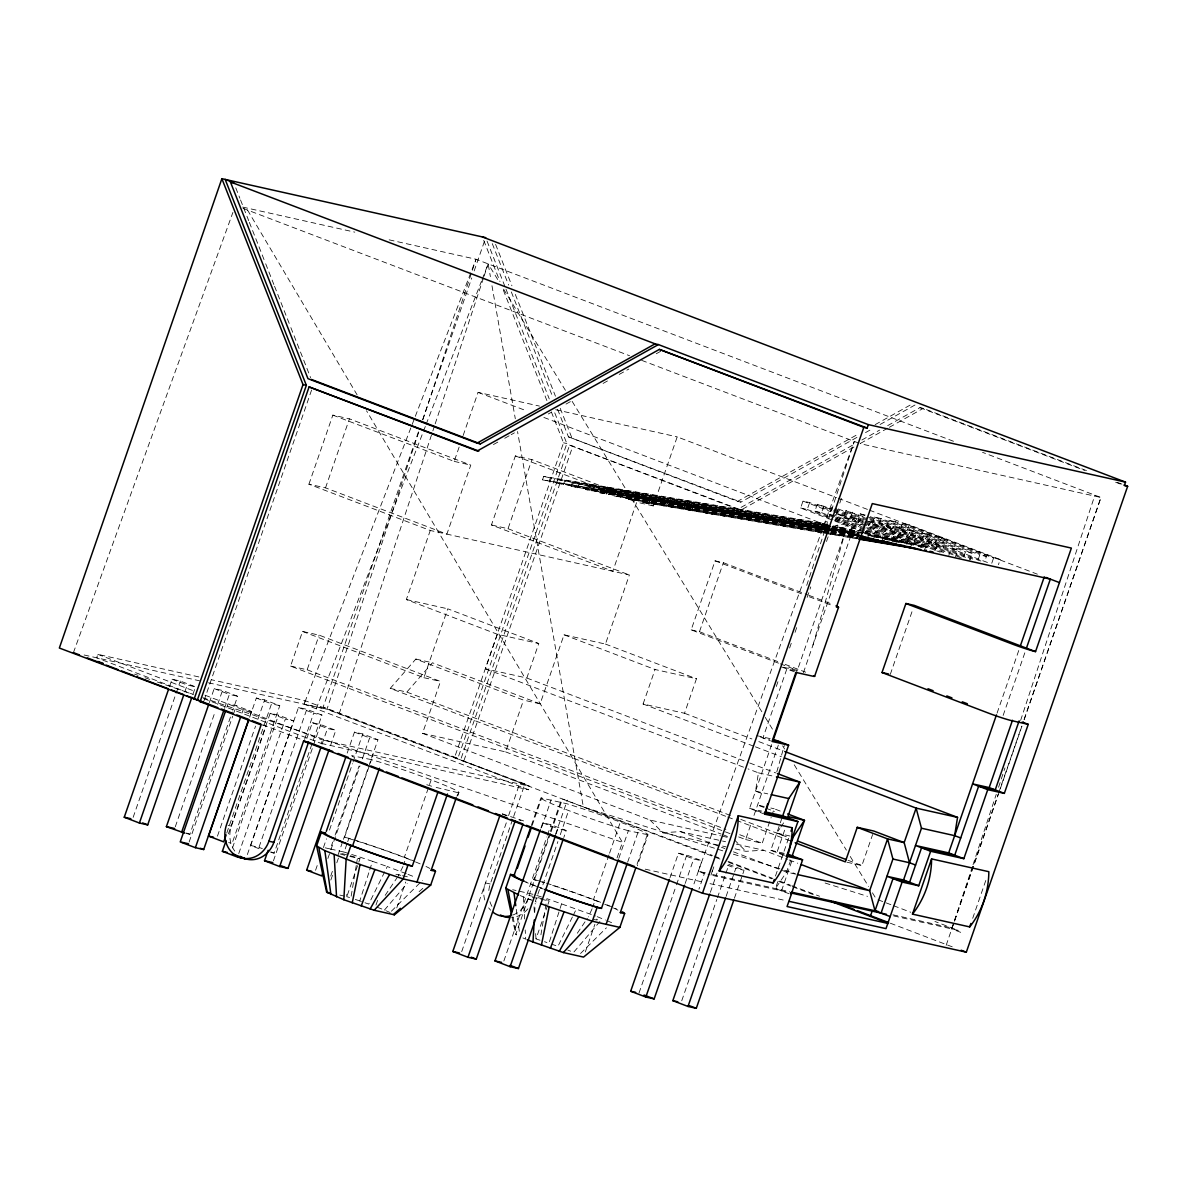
<?xml version="1.0" encoding="UTF-8"?>
<svg xmlns="http://www.w3.org/2000/svg" width="1187" height="1187" viewBox="0 0 1187 1187"><rect width="100%" height="100%" fill="white"/><g stroke="black" fill="none" stroke-linecap="round" stroke-linejoin="round"><path stroke-width="0.75" stroke-dasharray="5 3.75" d="M534.669 912.64L535.203 903.455M761.594 793.45L755.54 791.135L758.434 772.856L748.062 768.894M351.174 896.14L356.263 865.427M356.56 863.617L357.762 856.391L350.937 854.239M540.931 934.807L546.91 898.678L595.459 915.978M776.788 771.891L784.34 745.466M812.991 645.06L845.159 532.31L859.462 535.5M406.295 873.706L387.288 866.525L368.771 904.093L359.795 900.933L369.172 871.644M369.721 869.923L372.481 861.317L357.762 856.391M561.644 903.604L548.958 943.205L544.492 941.721M710.983 875.086L712.719 869.819M806.715 585.369L854.299 441.401L698.282 871.288L704.351 873.602L698.965 889.137M946.173 945.297L953.888 922.759M954.467 920.993L972.465 866.451M973.043 864.7L996.249 794.311M998.564 787.278L1004.959 767.915M1020.627 720.405L1094.889 495.172M418.759 432.038L326.974 709.232L304.065 704.173L528.571 789.756L529.758 786.298L305.267 700.716L211.479 679.75M422.824 419.753L476.017 259.241L304.08 704.158L304.495 702.941M339.141 713.877L432.276 432.617M432.854 430.866L434.605 425.584M435.184 423.833L483.495 277.936M484.073 276.17L488.154 263.87L498.777 281.26M960.684 932.344L951.588 928.872L953.962 922.789M954.571 921.038L1023.535 721.518M1024.129 719.767L1100.957 497.487L982.539 452.336M198.852 676.931L97.853 654.349L96.666 657.806L193.362 694.677M169.622 686.19L172.041 679.201L180.335 681.056L195.514 686.843L192.487 695.567M133.152 817.353L175.498 695.033M176.106 693.282L180.335 681.056M184.786 691.976L187.22 684.988L195.514 686.843M204.016 700.671L311.81 389.395M209.342 702.6L214.194 688.623L222.488 690.478L237.652 696.265L232.815 710.241M175.29 826.775L215.218 711.443M217.651 704.455L222.488 690.478M224.521 708.387L229.358 694.41L237.652 696.265M226.821 707.363L228.023 703.861L236.317 705.716L251.496 711.503L249.671 716.74M308.917 484.207L332.835 415.124L349.423 418.833L470.779 465.096L446.876 534.12L430.258 530.47L308.917 484.207L325.52 487.857L446.876 534.12L629.377 574.983L605.444 644.066L564.033 634.808L540.13 703.832L523.541 700.122L415.836 659.067L390.241 688.371L725.984 816.374M186.537 833.556L189.861 834.298L232.207 711.977M189.134 842.013L232.697 716.206M233.305 714.455L236.317 705.716M241.985 713.135L243.201 709.648L251.496 711.503M325.52 487.857L349.423 418.833M249.685 717.26L256.333 698.045L264.627 699.9L279.806 705.672L231.999 843.72L228.631 842.429M217.444 836.182L255.561 726.103M257.98 719.114L264.627 699.9M226.732 833.126L271.511 703.817L279.806 705.672M228.423 833.853L270.176 713.283L278.47 715.138L293.634 720.924L247.044 855.471M234.789 851.094A25.61 22.672 -77.4 0 1 231.42 826.137L266.066 726.043L262.757 725.302M730.035 833.63L290.563 666.085L302.551 631.439L319.14 635.149L440.496 681.412L422.527 733.314L650.046 820.054L720.494 835.796M232.489 847.933L278.47 715.138M238.75 853.616L285.34 719.07L293.634 720.924M290.563 666.085L307.151 669.794L319.14 635.149M259.107 848.72L250.68 845.5L298.486 707.467L306.78 709.322L321.944 715.093L312.864 741.311M304.08 704.158L305.267 700.716M250.68 845.5L258.974 847.355L306.78 709.322M304.569 739.456L313.65 713.239L321.944 715.093M306.869 738.433L312.315 722.705L320.609 724.56L335.787 730.346L329.734 747.825M418.388 432.053L323.176 707.007L457.856 758.345L566.852 443.552L554.003 410.954M422.631 419.797L471.758 277.951M474.177 270.933L485.706 237.667M270.829 852.4L274.152 853.141L312.27 743.062M273.425 860.857L320.609 724.56M203.719 698.624L321.158 743.388L322.345 739.931L529.758 786.298M322.048 744.219L327.493 728.492L335.787 730.346M347.197 753.092L354.468 732.127L362.762 733.981L377.926 739.768L343.444 839.357M497.353 634.259L485.394 668.771L526.82 678.029L538.764 643.517L497.353 634.259L406.34 599.554L430.258 530.47M332.835 415.124L454.176 461.387L459.562 445.852M463.138 435.51L478.079 392.363L539.462 406.088M315.564 870.279L317.374 865.041M323.428 847.563L326.455 838.823M329.482 830.084L352.48 763.686M353.073 761.935L362.762 733.981M325.179 847.83L330.327 848.987L332.716 842.087M335.105 835.173L359.008 766.164M327.879 858.483L330.298 851.494M330.906 849.744L359.958 765.867M362.376 758.879L369.632 737.913L377.926 739.768M330.728 876.065L332.553 870.813M337.998 855.085L342.835 841.108M410.984 860.1A56.709 3.368 19.1 0 0 350.684 839.09L344.556 837.295L371.442 759.65L377.57 761.446A56.709 3.368 19.1 0 1 458.909 792.471L457.707 795.913M330.817 880.057L332.612 874.878M336.796 862.801L339.185 855.901M330.327 848.987L344.111 852.073L347.108 843.453M347.702 841.731L348.889 838.274A60.359 3.576 19.1 0 1 414.767 861.317M350.313 855.768A36.589 2.166 19.1 0 1 355.759 857.37L359.973 858.705L346.827 896.66L336.707 894.39M302.551 631.439L423.893 677.703L447.751 608.812L538.764 643.517M653.295 505.899L636.707 502.19L612.804 571.214L491.448 524.951L515.351 455.927L531.954 459.636L653.295 505.899L677.198 436.875L836.494 497.605M375.967 905.102L377.763 899.924M491.448 524.951L508.021 528.719L531.954 459.636M431.163 779.844L404.277 857.504L405.939 857.875L403.55 864.774M402.957 866.495L398.164 876.125M826.909 528.022A24.69 21.87 -77.4 0 1 824.891 527.933L542.474 479.904L543.691 476.402L820.44 522.903A21.04 18.621 -77.4 0 0 827.22 521.479M396.77 907.907L405.731 882.015M549.106 481.388L550.323 477.886L827.072 524.387A21.04 18.621 -77.4 0 0 828.793 524.283M551.361 411.934L563.543 442.81L454.532 757.603L457.856 758.345M853.913 447.039L741.074 509.98L569.612 445.125L460.601 759.917L524.921 783.91L513.57 816.701M832.562 529.639L839.194 531.123L840.441 527.532L833.793 526.049L832.562 529.639A24.69 21.87 -77.4 0 0 853.705 518.17L860.338 519.654A24.69 21.87 -77.4 0 1 839.194 531.123L556.762 483.094L557.979 479.593L831.212 525.707M463.924 760.659L572.92 445.867M563.41 484.578L564.611 481.076L830.544 525.96M456.847 796.136L458.909 792.471M829.743 530.307L571.066 486.299L572.268 482.797L830.9 526.434M577.698 487.783L578.915 484.281L830.247 526.687M829.431 531.049L585.354 489.489L586.571 485.987L830.603 527.162M591.987 490.973L593.203 487.471L829.936 527.414M422.527 733.314L505.617 751.89L523.541 700.122M829.105 531.776L599.658 492.694L600.859 489.178L830.292 527.903M606.29 494.178L607.507 490.661L829.624 528.156M828.793 532.503L613.946 495.884L615.163 492.382L829.327 528.883M461.713 951.603L506.493 822.294M508.585 815.588L519.936 782.797L524.921 783.91M620.578 497.368L621.795 493.866M488.821 890.517A25.61 22.672 -77.4 0 1 490.261 883.989L512.962 818.422M828.467 533.23L628.249 499.074L629.451 495.572L858.216 534.536M634.882 500.558L636.098 497.056M856.866 538.779L642.033 502.16L643.235 498.659L828.2 530.233M531.331 825.544L540.886 797.931L566.733 803.718A56.709 3.368 19.1 0 1 648.057 834.743L637.315 865.813M532.191 825.321L541.762 797.709M648.666 503.644L649.882 500.142M540.946 828.111L542.756 822.873L551.05 824.728L566.214 830.514L563.795 837.503M541.598 827.428L551.154 799.815M503.852 961.025L546.821 836.954M547.415 835.203L551.05 824.728M544.462 882.802A56.709 3.368 19.1 0 0 539.848 881.377L533.72 879.582L549.848 832.992M550.442 831.271L560.605 801.937M512.814 915.073A25.61 22.672 -77.4 0 0 527.755 899.078L550.456 833.497M551.065 831.775L562.415 798.985L712.452 855.412M513.081 916.943L516.449 934.941L515.796 934.421L528.942 896.452L528.245 895.918A36.589 2.166 19.1 0 1 532.518 896.23M555.442 834.609L567.386 800.097M556.11 833.897L557.92 828.66L566.214 830.514M539.491 889.538L535.307 901.616L538.779 902.906M543.394 889.078A60.359 3.576 19.1 0 1 540.085 887.817L541.747 888.188L557.89 841.598M560.279 834.698L568.632 810.543M540.026 940.223L535.99 938.947L547.341 906.171M547.934 904.435L549.136 900.992L544.907 899.657M643.087 704.01L655.046 669.498L696.457 678.756L684.513 713.268L643.087 704.01L753.686 746.178M608.961 854.922L593.426 899.776L595.102 900.161L592.714 907.061M609.569 853.186L620.311 822.131M592.105 908.782L588.322 916.928M778.524 663.162L691.175 629.867L715.078 560.843L723.373 562.697L807.294 594.702M617.062 857.904L622.433 842.369L366.531 410.761M585.339 951.915L594.895 924.302M618.798 858.349L628.353 830.737L648.057 834.743M691.175 629.867L699.469 631.721L723.373 562.697M627.641 862.192L637.805 832.859M637.048 864.299L647.197 834.965M670.017 877.668L678.489 853.216L686.783 855.07L701.947 860.842L692.867 887.06M864.151 532.221L800.602 507.991L803.005 501.092L809.638 502.576L831.953 511.093M638.977 993.104L675.893 886.511M676.501 884.775L686.783 855.07M800.602 507.991L807.249 509.475L809.638 502.576M685.181 883.454L693.653 858.987L701.947 860.842M828.645 516.434L814.905 511.196L817.294 504.297L832.517 509.045M814.905 511.196L821.538 512.68L823.926 505.781M818.258 526.449L819.505 522.859L826.137 524.342L824.891 527.933L818.258 526.449A24.69 21.87 -77.4 0 0 828.244 524.877M834.357 516.345L829.194 514.386L831.597 507.487L836.568 508.6M712.2 871.599L714.01 866.347M776.298 686.472L778.108 681.234M789.607 648.043L791.417 642.805M795.053 632.33L797.471 625.341M807.145 597.402L810.766 586.912M826.493 541.509L828.303 536.272M839.802 503.095L841.613 497.843M837.636 510.692L835.841 515.87L865.026 526.998M710.345 892.342L717.007 873.113M922.492 547.697L843.497 517.577L845.886 510.677L867.979 518.051M681.739 1000.775L716.829 899.434M717.438 897.684L725.302 874.967M725.895 873.217L728.922 864.492L744.101 870.264L742.884 873.766M764.725 814.178L749.561 808.392L773.464 739.367M794.415 671.842L780.764 666.634L797.352 670.343L845.159 532.31M852.518 512.161L850.129 519.06L843.497 517.577M738.685 836.924L745.614 839.565L751.594 822.309M753.982 815.41L778.331 745.139M803.421 672.658L851.227 534.625L858.409 536.227M726.118 896.378L733.981 873.662M734.59 871.911L735.806 868.409L744.101 870.264M865.16 514.995L860.174 513.882L857.786 520.781L864.433 522.265M831.568 530.619L853.483 534.313L854.729 530.723L848.097 529.239L846.85 532.829A24.69 21.87 -77.4 0 0 860.53 529.254M734.412 898.233L742.276 875.516M961.381 558.009L872.089 523.971L874.478 517.072L881.11 518.556L972.123 553.246L969.734 560.16M867.786 537.518L869.032 533.927L862.385 532.444M745.614 839.565L762.202 843.274L771.164 817.398M771.758 815.662L774.161 808.762L782.574 811.982M881.11 518.556L878.721 525.455L872.089 523.971M784.444 855.515L770.793 850.322L782.144 817.531M895.413 521.746L888.766 520.262L886.377 527.176L893.025 528.66L895.413 521.746L986.427 556.451L984.631 561.629M882.075 540.708L883.321 537.117L876.689 535.634M784.622 830.203L776.862 852.637L785.156 854.492M775.467 876.065L789.221 836.375M892.223 540.96L894.004 535.797L900.651 537.281L898.856 542.444M789.088 893.737L775.437 888.544L777.826 881.629M980.877 561.021L900.161 530.248L902.55 523.348L909.197 524.832L1000.211 559.522L998.415 564.7M896.378 543.913L897.624 540.322L890.977 538.839M790.75 860.011L786.566 872.089L775.437 888.544M781.506 890.843L793.45 856.346M909.197 524.832L906.809 531.731L900.161 530.248M906.512 544.165L908.307 538.987L914.94 540.471L913.144 545.649M910.666 547.103L911.913 543.512L905.28 542.029M920.815 547.355L922.596 542.177L929.243 543.661L928.041 547.118M924.45 550.189L925.697 546.599L919.064 545.115M890.295 674.379L912.402 610.533M935.104 550.56L936.899 545.382L943.531 546.866L941.736 552.044M948.799 555.471L951.188 548.572L957.835 550.056L955.446 556.955M963.696 556.94L965.491 551.762L972.123 553.246M846.954 862.222L861.881 865.56L872.638 834.506M977.984 560.145L979.779 554.967L986.427 556.451M991.768 563.217L993.564 558.038L1000.211 559.522M997.065 713.135L1019.173 649.289M1003.134 715.449L1025.242 651.604M951.588 928.872L998.148 794.385M998.757 792.649L1021.74 726.281M1024.158 719.292L1100.957 497.487L860.367 443.715M972.702 918.293L986.442 878.603M73.431 652.613L232.904 212.428M316.202 708.787L422.839 432.869M423.507 431.148L425.51 425.97M426.163 424.249L481.492 281.111M482.159 279.39L488.154 263.87L490.394 276.63M572.416 916.972L557.935 946.365L551.94 944.258M573.217 915.34L576.437 908.812M385.167 895.369L397.155 877.594M577.327 933.205L587.313 918.397M782.841 835.381L776.773 833.066L779.814 828.541M780.838 827.042L784.889 821.003M834.506 516.108L835.678 514.624M871.555 521.672L868.454 525.337A21.04 18.621 -77.4 0 1 867.074 526.568M384.454 910.073L407.171 883.41M599.925 921.483L573.603 952.36L567.787 950.06M390.241 688.371L406.829 692.08L432.439 662.776L540.13 703.832M391.384 911.201L422.468 880.383M580.547 953.487L606.438 927.804M419.1 891.674L423.106 888.113M493.451 444.546L498.288 441.846M504.742 438.255L509.579 435.555M511.196 434.665L514.416 432.854M548.275 413.981L551.495 412.186M566.006 404.084L572.446 400.494M603.085 383.416L609.524 379.81M619.199 374.424L628.873 369.023M656.277 353.741L661.114 351.04M557.578 409.278L568.454 436.875L737.587 501.359L858.958 433.67M875.145 424.634L912.358 403.877M737.587 501.359L740.896 502.101L857.415 437.113M865.516 432.602L871.985 428.997M880.071 424.486L915.681 404.619M569.612 445.125L737.75 509.238L855.441 443.597M861.881 440.006L879.612 430.109M887.683 425.614L919.925 407.631L923.234 408.373L1089.532 471.773M860.367 443.434L887.772 428.151M889.389 427.261L923.234 408.373M650.046 820.054L662.821 832.74L680.388 831.612L725.539 841.717M735.079 848.883L745.926 851.316L763.478 850.189L787.456 859.329M833.037 526.019L834.728 526.093A21.04 18.621 -77.4 0 0 847.518 520.663L850.634 516.998L857.266 518.482L854.165 522.146A21.04 18.621 -77.4 0 1 841.36 527.577L832.369 526.271M832.725 526.746L849.017 529.298A21.04 18.621 -77.4 0 0 861.821 523.853M832.072 526.998L855.664 530.782A21.04 18.621 -77.4 0 0 860.798 529.966M832.428 527.473L861.628 532.399M831.761 527.725L862.786 532.963M864.611 533.275L869.952 533.972A21.04 18.621 -77.4 0 0 882.757 528.527L885.858 524.877L879.226 523.393L876.11 527.043A21.04 18.621 -77.4 0 1 865.041 532.399M832.117 528.215L863.142 533.438M864.967 533.749L877.608 535.678A21.04 18.621 -77.4 0 0 890.413 530.248L893.514 526.583L900.147 528.067L897.046 531.731A21.04 18.621 -77.4 0 1 884.256 537.162L867.964 534.625M831.449 528.452L858.839 533.082M542.474 479.904L859.195 533.557M868.32 535.1L891.912 538.883A21.04 18.621 -77.4 0 0 904.702 533.438L907.803 529.773L914.45 531.257L911.334 534.922A21.04 18.621 -77.4 0 1 898.544 540.367L867.652 535.352M831.152 529.194L858.527 533.809M556.762 483.094L858.884 534.284M871.659 536.45L906.2 542.073A21.04 18.621 -77.4 0 0 919.005 536.628L922.106 532.978L928.738 534.462L925.637 538.112A21.04 18.621 -77.4 0 1 912.848 543.557L880.116 538.245M571.066 486.299L859.892 535.218M885.443 539.521L919.984 545.159A21.04 18.621 -77.4 0 0 932.789 539.714L935.89 536.064L942.523 537.548L939.421 541.198A21.04 18.621 -77.4 0 1 926.632 546.643L892.09 541.005M830.025 530.544L859.225 535.471M585.354 489.489L828.274 530.485M830.099 530.797L861.139 536.034M831.256 531.346L858.646 535.975M599.658 492.694L824.297 530.604M831.597 531.835L859.002 536.45M830.93 532.088L858.335 536.702M613.946 495.884L829.461 532.251M831.286 532.562L858.691 537.177M830.618 532.815L858.008 537.429M628.249 499.074L858.364 537.919M830.292 533.542L857.697 538.156M642.033 502.16L828.318 533.601M830.143 533.898L857.533 538.527M242.652 207.072L354.794 232.148M389.158 239.833L475.972 259.241L956.603 442.454M555.709 409.723L677.198 436.875M568.454 436.875L740.896 502.101M563.543 442.81L566.852 443.552M867.994 521.36L874.626 522.844A24.69 21.87 -77.4 0 1 865.353 531.835M829.194 514.386L834.179 515.499M737.75 509.238L741.074 509.98M543.691 476.402L550.323 477.886M557.979 479.593L564.611 481.076M572.268 482.797L578.915 484.281M586.571 485.987L593.203 487.471M600.859 489.178L607.507 490.661M454.176 461.387L470.779 465.096M795.127 670.803L786.833 668.949L762.929 737.973L769.577 739.456M406.34 599.554L447.751 608.812M415.836 659.067L432.439 662.776M770.14 738.626L756.861 735.658L770.511 740.866M423.893 677.703L440.496 681.412M758.434 772.856L774.636 776.476M755.54 791.135L767.766 793.866M764.205 806.537L757.558 805.053L764.309 807.59M770.838 808.021L774.161 808.762M84.143 655.001L199.461 680.789M208.482 682.792L327.3 709.366M749.561 808.392L761.787 811.122M755.629 810.706L762.618 812.264M776.773 833.066L790.038 836.034M321.158 743.388L528.571 789.756M722.304 836.197L727.72 837.414M770.793 850.322L785.735 853.661M736.385 844.135L763.478 850.189M662.821 832.74L726.043 846.865M458.034 792.679L433.062 786.669M795.602 874.122L786.566 872.089L733.477 851.851M502.264 813.822L524.075 821.092L519.09 819.98M705.464 872.89L698.282 871.288L709.396 874.611M712.63 874.493L789.652 891.719M892.936 914.806L952.152 928.041M712.793 875.487L788.613 892.446M893.722 915.934L958.221 930.356L934.911 921.468M645.194 869.166L702.808 882.045M710.004 883.647L785.631 900.562M228.097 825.395L231.42 826.137M490.261 883.989L485.29 882.876A25.61 22.672 -77.4 0 0 485.038 900.829M512.636 889.731L516.063 890.502M344.809 855.308L339.081 853.631A36.589 2.166 19.1 0 1 348.711 855.308M532.295 897.209L549.136 900.992M527.755 899.078L531.079 899.82M400.805 875.338L392.393 873.454M402.482 875.709L407.527 876.837M371.442 759.65L351.738 755.644A56.709 3.368 19.1 0 0 353.845 757.291M533.72 879.582L538.052 880.561A60.359 3.576 19.1 0 1 544.685 882.609M344.556 837.295L348.889 838.274M519.491 891.259L533.275 894.36M349.853 856.435L359.973 858.705M628.353 830.737L622.225 828.956A56.709 3.368 19.1 0 1 540.886 797.931M722.779 850.827L583.351 806.982L517.547 431.534M733.358 854.165L782.782 869.7M784.548 870.264L795.127 873.587M825.128 883.024L867.489 896.348M536.687 895.443L543.512 897.595M344.111 852.073L349.23 853.69M349.527 897.52L346.827 896.66L346.619 893.099M355.328 899.434L359.795 900.933M134.532 674.127L138.033 675.329M145.022 677.747L150.274 679.543M157.263 681.961L192.235 694.024M202.725 697.644L622.433 842.369M372.481 861.317L387.288 866.525M766.001 808.228L774.443 811.404M1117.249 482.337L1122.457 484.326M919.925 407.631L1084.488 470.364M1115.676 482.263L1120.869 484.237M243.009 208.348L629.57 355.729M641.677 360.344L858.839 443.137M838.23 498.258L867.667 509.49M869.388 510.143L1037.349 574.182M902.55 523.348L993.564 558.038M888.766 520.262L979.779 554.967M874.478 517.072L965.491 551.762M870.249 516.671L957.835 550.056M860.174 513.882L987.51 562.504M869.7 518.704L943.531 546.866M845.886 510.677L868.201 519.194M869.923 519.847L973.726 559.418M838.23 508.971L970.521 559.24M835.025 508.793L864.21 519.921M865.931 520.574L959.437 556.228M834.238 509.698L863.424 520.826M865.145 521.479L914.94 540.471M817.294 504.297L863.661 521.968M865.382 522.621L946.855 553.691M833.675 511.745L862.875 522.873M864.581 523.526L935.059 550.234M936.78 550.887L940.223 552.207M803.005 501.092L830.47 511.567M923.976 547.222L836.331 513.808L842.963 515.292L839.862 518.942A21.04 18.621 -77.4 0 1 833.853 522.963M866.747 527.651L914.821 545.99M836.063 517.013L865.264 528.141M866.985 528.794L908.189 544.507M821.538 512.68L833.556 517.265M835.277 517.918L900.532 542.785M835.514 519.045L864.7 530.174M866.421 530.826L899.049 543.275M807.249 509.475L833.007 519.298M834.728 519.951L863.913 531.079M865.635 531.731L887.95 540.248M865.857 532.874L881.318 538.764M478.079 392.363L526.568 410.85M543.883 417.453L826.107 525.04M833.037 527.681L857.296 536.939M515.351 455.927L636.707 502.19M809 595.355L829.55 603.189A18.295 1.083 19.1 0 1 833.2 604.613M715.078 560.843L802.427 594.153M809.267 596.764L833.393 605.949M508.021 528.719L629.377 574.983M699.469 631.721L778.257 661.752M785.111 664.364L805.661 672.198M780.23 663.815L797.352 670.343M605.444 644.066L696.457 678.756M564.033 634.808L655.046 669.498M684.513 713.268L751.905 738.967M758.819 741.608L783.005 750.822M755.422 746.831L781.343 756.712M526.82 678.029L748.003 762.351M749.739 763.004L775.66 772.885M485.394 668.771L746.326 768.241M406.829 692.08L730.391 815.424M740.777 819.386L789.221 837.859M848.052 860.278L861.881 865.56M727.72 817.027L734.634 819.668M736.37 820.321L789.963 840.752M307.151 669.794L725.895 829.431M739.724 834.713L762.202 843.274M505.617 751.89L721.073 834.031M722.794 834.684L727.972 836.657M789.162 859.981L797.723 863.246M878.039 899.776L891.823 905.043M893.544 905.696L910.785 912.269M680.388 831.612L719.782 846.628M721.488 847.281L724.916 848.586M714.188 856.064L721.088 858.705M728.002 861.332L772.9 878.454M779.814 881.08L790.171 885.042M791.892 885.695L819.534 896.23M890.339 923.219L952.508 946.929M719.93 859.047L327.256 709.351M728.581 862.341L771.787 878.81M778.702 881.451L790.809 886.066M792.545 886.719L813.288 894.627M727.379 865.204L735.806 868.409M298.486 707.467L313.65 713.239M678.489 853.216L693.653 858.987M354.468 732.127L369.632 737.913M256.333 698.045L271.511 703.817M312.315 722.705L327.493 728.492M214.194 688.623L229.358 694.41M270.176 713.283L285.34 719.07M172.041 679.201L187.22 684.988M542.756 822.873L557.92 828.66M97.853 654.349L194.564 691.22M204.921 695.167L322.345 739.931M502.294 814.089L507.353 816.018M262.624 724.738L306.839 741.593M258.974 847.355L262.342 848.646M270.77 851.851L274.152 853.141M186.478 833.007L189.861 834.298M597.18 916.661L605.415 920.014M520.203 895.577L531.88 900.265M408.016 874.374L413.165 876.407M377.184 907.209L383 909.494M606.972 920.682L611.631 922.67M522.903 937.938L525.722 939.154L525.203 929.97M385.864 910.681L390.093 912.491M596.69 919.124L597.387 919.673A36.589 2.166 19.1 0 1 593.099 919.346M734.412 839.892L745.926 851.316M503.6 289.153L565.398 390.286M572.149 401.354L764.309 715.82M765.274 717.393L772.989 730.035M782.648 745.837L784.577 748.997M794.237 764.799L846.376 850.144M850.233 856.465L868.587 886.481M872.445 892.802L876.303 899.123M247.549 210.084L357.094 394.841M495.602 244.374L511.923 285.785M515.321 294.406L555.457 396.206M560.219 408.283L571.778 437.617M492.279 243.632L508.6 285.043M511.33 291.943L552.816 397.2M487.056 241.095L505.306 287.417M505.988 289.138L549.269 398.951M483.732 240.353L499.964 281.527M503.347 290.118L547.311 401.636M235.768 187.858L239.863 198.214M240.531 199.95L248.691 220.648M249.374 222.37L265.013 262.06M265.695 263.781L273.856 284.494M274.538 286.215L290.177 325.906M290.86 327.627L310.593 377.659M511.938 916.646L515.796 934.421M491.982 285.741L515.306 418.788M516.271 909.346L519.327 931.261M534.031 906.853L534.358 912.195M535.663 933.605L535.99 938.947M523.304 896.897L524.565 918.946M527.918 908.812A25.61 22.672 -77.4 0 1 511.894 917.506M491.937 906.319A25.61 22.672 -77.4 0 1 489.563 900.369M490.661 910.192A25.61 22.672 -77.4 0 1 488.658 907.847M934.436 548.617A24.69 21.87 -77.4 0 0 945.594 538.705L938.962 537.221A24.69 21.87 -77.4 0 1 925.86 547.86M832.933 527.087A24.69 21.87 -77.4 0 0 846.034 516.464L839.402 514.98A24.69 21.87 -77.4 0 1 833.675 521.597M859.536 533.987A24.69 21.87 -77.4 0 1 853.483 534.313M890.116 539.862A24.69 21.87 -77.4 0 0 903.218 529.239L896.586 527.755A24.69 21.87 -77.4 0 1 883.484 538.379M873.825 537.192A24.69 21.87 -77.4 0 0 888.929 526.049L882.297 524.565A24.69 21.87 -77.4 0 1 869.181 535.189M918.708 546.257A24.69 21.87 -77.4 0 0 931.81 535.634L925.177 534.15A24.69 21.87 -77.4 0 1 912.061 544.774M904.405 543.053A24.69 21.87 -77.4 0 0 917.521 532.429L910.874 530.945A24.69 21.87 -77.4 0 1 897.773 541.569M541.747 888.188A56.709 3.368 19.1 0 1 536.658 886.229M535.04 885.591A56.709 3.368 19.1 0 1 525.752 881.778M552.652 885.413A56.709 3.368 19.1 0 1 600.147 902.387M604.702 904.227A56.709 3.368 19.1 0 1 609.435 906.2M613.442 907.966A56.709 3.368 19.1 0 1 619.065 910.755M536.435 886.422A60.359 3.576 19.1 0 1 524.654 881.674M546.406 883.158A60.359 3.576 19.1 0 1 603.916 903.604M607.091 904.88A60.359 3.576 19.1 0 1 616.409 908.856M537.859 897.595A36.589 2.166 19.1 0 1 543.023 899.078M415.539 861.94A56.709 3.368 19.1 0 1 420.272 863.913M425.999 866.465A56.709 3.368 19.1 0 1 429.902 868.469M431.564 786.209A56.709 3.368 19.1 0 1 425.213 784.221M607.017 487.085L606.379 490.691L613.011 492.175L613.664 488.569L607.017 487.085M621.32 490.29L620.667 493.881L627.3 495.365L627.953 491.774L621.32 490.29M635.609 493.48L634.971 497.086L641.603 498.57L642.256 494.964L635.609 493.48M649.912 496.67L649.259 500.276L655.892 501.76L656.545 498.154L649.912 496.67M664.201 499.875L663.563 503.466L670.195 504.95L670.848 501.359L664.201 499.875M678.504 503.065L677.851 506.671L684.484 508.155L685.136 504.549L678.504 503.065M692.793 506.255L692.14 509.861L698.787 511.345L699.44 507.739L692.793 506.255M706.577 509.342L705.939 512.947L712.571 514.431L713.224 510.825L706.577 509.342"/><path stroke-width="1.5" d="M433.225 869.552A60.359 3.576 19.1 0 1 435.481 871.303L430.688 885.101L394.381 914.806L374.187 910.266L343.829 899.731L346.144 859.343L350.922 845.53L352.598 845.901L379.484 768.256M622.389 911.839A60.359 3.576 19.1 0 1 624.629 913.589L619.851 927.388L583.544 957.093L563.335 952.553L532.993 942.018L534.254 919.984M960.713 837.963L954.645 835.648L957.538 817.368L784.741 751.49M352.242 902.847L360.017 864.477L324.837 850.634L316.603 845.916L321.395 832.102L325.713 833.081L324.852 833.289A56.709 3.368 19.1 0 0 406.177 864.314L412.304 866.109L438.003 791.907M541.406 945.134L549.18 906.764L540.5 903.544M790.141 844.016L797.916 821.597L764.725 814.178L767.737 803.599M485.706 237.667L221.88 178.688L59.35 648.028L203.407 702.422L200.099 701.68L309.095 386.903L478.836 451.09M191.879 697.318L147.707 824.876L139.413 823.021L124.249 817.235L168.42 689.677M139.413 823.021L183.584 695.463M194.03 699.366L303.026 384.588L221.88 178.688M197.339 700.107L306.35 385.33L225.189 179.43L233.735 182.694L230.412 181.952L307.952 378.653L477.07 443.122L480.394 443.864L658.414 344.586L868.335 424.62L1125.528 482.115L1124.326 485.557L1127.65 486.299L966.322 952.182L702.496 893.217L303.56 741.133L268.915 841.212A25.61 22.672 -77.4 0 1 239.299 857.266A25.61 22.672 -77.4 0 1 226.435 825.024L261.095 724.931L200.099 701.68M184.875 833.185L166.388 826.656L208.749 704.351M181.552 832.443L223.913 710.123M225.604 710.85L180.231 841.909L195.395 847.681L203.689 849.536L248.469 720.242M195.395 847.681L240.768 716.636M226.124 834.876L223.705 841.865L208.541 836.078L248.469 720.761M232.355 853.824L245.843 858.958L237.534 857.103L222.37 851.331L226.005 840.841M329.125 749.561L287.981 868.38L279.687 866.525L264.523 860.753L268.143 850.263M240.293 856.331A25.61 22.672 -77.4 0 0 273.885 842.325L308.546 742.246L332.761 751.475M279.687 866.525L320.831 747.706M323.042 872.46L321.825 875.947L306.661 870.175L345.996 756.594M326.306 831.345L350.803 760.6M412.304 866.109L407.972 865.13L403.194 878.929L374.187 910.266M360.017 864.477L403.194 878.929L416.978 882.03L447.44 794.029M435.481 871.303L431.148 870.338L456.253 797.857M522.859 824.579L476.269 959.126L467.975 957.271L452.811 951.484L500.009 815.202M467.975 957.271L515.173 820.974M511.552 914.865L505.766 888.188L510.544 874.389L514.876 875.353L514.001 875.576L530.737 827.265M517.265 868.454L525.025 846.019M528.022 837.399L531.004 828.763M563.202 839.239L518.422 968.547L510.128 966.693L494.949 960.906L540.337 829.861M510.128 966.693L555.501 835.648M618.204 860.071L601.468 908.396L597.12 907.417L592.343 921.216L563.335 952.553M549.18 906.764L592.343 921.216L606.127 924.317L627.048 863.928M624.629 913.589L620.311 912.61L635.846 867.756M692.273 888.811L654.156 998.89L645.847 997.035L630.683 991.249L669.409 879.419M645.847 997.035L684.573 885.205M702.496 893.217L863.824 427.32L867.148 428.062L868.335 424.62M733.803 899.969L696.294 1008.312L688 1006.457L672.836 1000.671L709.737 894.078M792.204 827.754A80.79 71.532 -77.4 0 1 773.078 882.965L719.159 870.917L738.284 815.692L792.204 827.754L791.002 831.197M796.759 672.079L773.464 739.367L788.628 745.154L764.725 814.178M688 1006.457L725.509 898.114M814.638 676.278L838.541 607.269M765.274 811.908L782.737 815.81L788.717 798.554L799.845 782.114L777.381 773.553M773.078 882.965L774.28 879.522M791.937 856.569L804.489 820.336L787.634 813.911M776.432 776.877L799.845 782.114L787.945 816.493L804.489 820.336L793.361 836.776L787.382 854.032L802.56 859.803L791.254 894.464M791.863 892.713L787.07 906.527L885.992 928.635L902.12 882.06L918.708 885.769L930.653 851.257L963.844 858.676L987.747 789.667L1004.336 793.376L1028.239 724.352L1022.17 722.037M1028.239 724.352L1011.636 720.643A18.295 1.083 19.1 0 1 988.177 713.001L882 672.525L905.904 603.5L914.198 605.355L1035.539 651.618L1071.386 548.082L872.282 503.585L836.434 607.106A18.295 1.083 19.1 0 0 836.034 605.83M915.578 865.041L909.509 862.741L904.168 842.607L873.84 831.048L857.251 827.339L845.292 861.851L795.156 842.74M870.338 916.379L872.119 911.201M890.161 916.572L874.997 910.785L892.921 859.032L887.579 838.897L857.251 827.339M881.066 913.1L893.01 878.588L909.598 882.297L921.557 847.8L954.734 855.204L978.637 786.195L995.24 789.904L1019.129 720.88M902.12 882.06L886.941 876.288L903.544 879.997L921.468 828.229L916.127 808.11L784.785 758.033M912.462 914.124L931.587 858.913L988.83 871.703A80.79 71.532 -77.4 0 1 969.705 926.913L912.462 914.124A80.79 71.532 -77.4 0 0 931.587 858.913M930.653 851.257L915.489 845.485L948.68 852.904L996.472 714.856M1020.375 645.832L1044.278 576.823M1026.443 648.147L1050.347 579.122L860.204 536.628M987.747 789.667L972.568 783.88L989.172 787.589L1012.466 720.286M969.705 926.913L970.907 923.471M361.219 906.007L374.825 869.7M550.382 948.294L563.988 911.987M370.136 908.99L389.544 874.626M559.3 951.277L578.707 916.913M400.39 908.337L393.713 914.287L394.381 914.806M477.07 443.122L655.09 343.844L658.414 344.586M867.148 428.062L659.408 349.393L477.233 451.001L309.095 386.903M431.148 870.338L432.023 870.116M620.311 912.61L621.172 912.402M860.471 536.287L867.786 537.518M860.827 536.761L873.617 538.913M860.16 537.014L878.425 540.1M860.516 537.488L889.731 542.429M859.848 537.741L894.553 543.601M860.189 538.215L904.034 545.619M859.522 538.468L910.666 547.103M859.373 538.839L915.993 548.394M858.691 539.091L920.8 549.566M303.026 384.588L306.35 385.33M929.911 551.258L932.982 551.94M882 672.525L888.633 674.008M772.885 740.198L779.533 741.682M788.628 745.154L772.04 741.445L795.928 672.421L812.531 676.13A18.295 1.083 19.1 0 0 813.956 675.744M957.538 817.368L916.127 808.11L904.168 842.607L887.579 838.897L869.656 890.665L874.997 910.785M771.253 794.652L788.717 798.554M921.468 828.229L954.645 835.648M764.354 812.65L788.806 818.125M892.921 859.032L909.509 862.741M303.56 741.133L308.546 742.246M786.818 854.863L793.45 856.346M785.957 856.094L802.56 859.803M797.397 874.522L869.656 890.665L801.151 864.551M791.432 892.12L878.588 911.586M790.394 892.832L886.481 914.316M789.236 901.363L888.262 923.501M268.915 841.212L273.885 842.325M606.127 924.317L619.851 927.388M416.978 882.03L430.688 885.101M124.249 817.235L130.882 818.718M166.388 826.656L174.682 828.511M208.541 836.078L213.512 837.191M181.878 842.28L188.525 843.764M222.37 851.331L227.355 852.444M264.523 860.753L272.817 862.608M306.661 870.175L311.647 871.288M316.603 845.916L326.633 892.134L329.986 892.891M452.811 951.484L459.443 952.968M494.949 960.906L501.597 962.39M630.683 991.249L635.668 992.362M672.836 1000.671L677.807 1001.783M601.468 908.396L595.34 906.601A56.709 3.368 19.1 0 1 544.863 889.375M97.809 661.456L103.046 663.266M482.382 236.925L1125.528 482.115M1124.178 484.979L1127.65 486.299M230.412 181.952L655.09 343.844M659.408 349.393L863.824 427.32M1045.792 577.401L1059.442 582.594M905.904 603.5L1012.081 643.977A18.295 1.083 19.1 0 0 1035.539 651.618M311.261 379.395L480.394 443.864M927.967 688.742L933.116 690.7M946.811 695.923L951.944 697.882M962.227 701.799L967.36 703.757M989.172 787.589L1004.336 793.376M948.68 852.904L963.844 858.676M782.737 815.81L797.916 821.597M903.544 879.997L918.708 885.769M797.872 841.153L846.316 859.625M833.348 901.497L838.526 903.47M841.984 904.791L854.061 909.39M857.518 910.711L888.603 922.566M961.144 950.208L966.322 952.182M828.838 900.562L888.41 923.278M73.431 652.613L79.499 654.927M87.289 657.895L102.75 663.785M106.192 665.106L118.225 669.691M121.667 670.996L133.701 675.581M137.143 676.902L168.079 688.697M171.521 690.003L183.555 694.588M186.997 695.908L217.933 707.704M221.375 709.01L233.409 713.595M236.851 714.915L248.884 719.5M252.312 720.806L260.917 724.085M337.954 753.448L348.325 757.41M355.254 760.051L367.362 764.665M370.819 765.986L382.926 770.6M386.383 771.921L398.491 776.535M401.948 777.856L472.886 804.89M478.064 806.878L488.45 810.825M495.365 813.466L507.472 818.08M510.944 819.401L523.052 824.015M526.509 825.336L538.616 829.95M542.073 831.271L612.996 858.305M618.101 860.263L634.541 866.525M689.558 1005.745L696.294 1008.312M644.037 995.032L654.156 998.89M281.245 865.813L287.981 868.38M142.648 822.947L147.707 824.876M509.995 965.343L518.422 968.547M200.321 848.26L203.689 849.536M471.224 957.197L476.269 959.126M527.176 939.718L532.993 942.018M326.633 892.134L343.829 899.731M505.766 888.188L518.645 894.909M508.021 889.953L512.072 911.542M318.858 847.666L327.3 892.654M514.001 892.921L515.766 905.696M324.837 850.634L330.921 894.449M334.14 854.61L336.559 896.868M508.911 917.521A25.61 22.672 -77.4 0 1 500.439 914.984M509.891 915.949A25.61 22.672 -77.4 0 1 492.946 912.209M738.284 815.692A80.79 71.532 -77.4 0 1 719.159 870.917M926.468 550.278A24.69 21.87 -77.4 0 1 924.45 550.189M884.092 540.812A24.69 21.87 -77.4 0 1 882.075 540.708M863.157 536.123A24.69 21.87 -77.4 0 1 861.139 536.034M597.12 907.417A60.359 3.576 19.1 0 1 545.1 889.716M523.052 880.991A60.359 3.576 19.1 0 1 510.544 874.389M524.328 881.155A56.709 3.368 19.1 0 1 514.001 875.576M407.972 865.13A60.359 3.576 19.1 0 1 321.395 832.102"/></g></svg>
